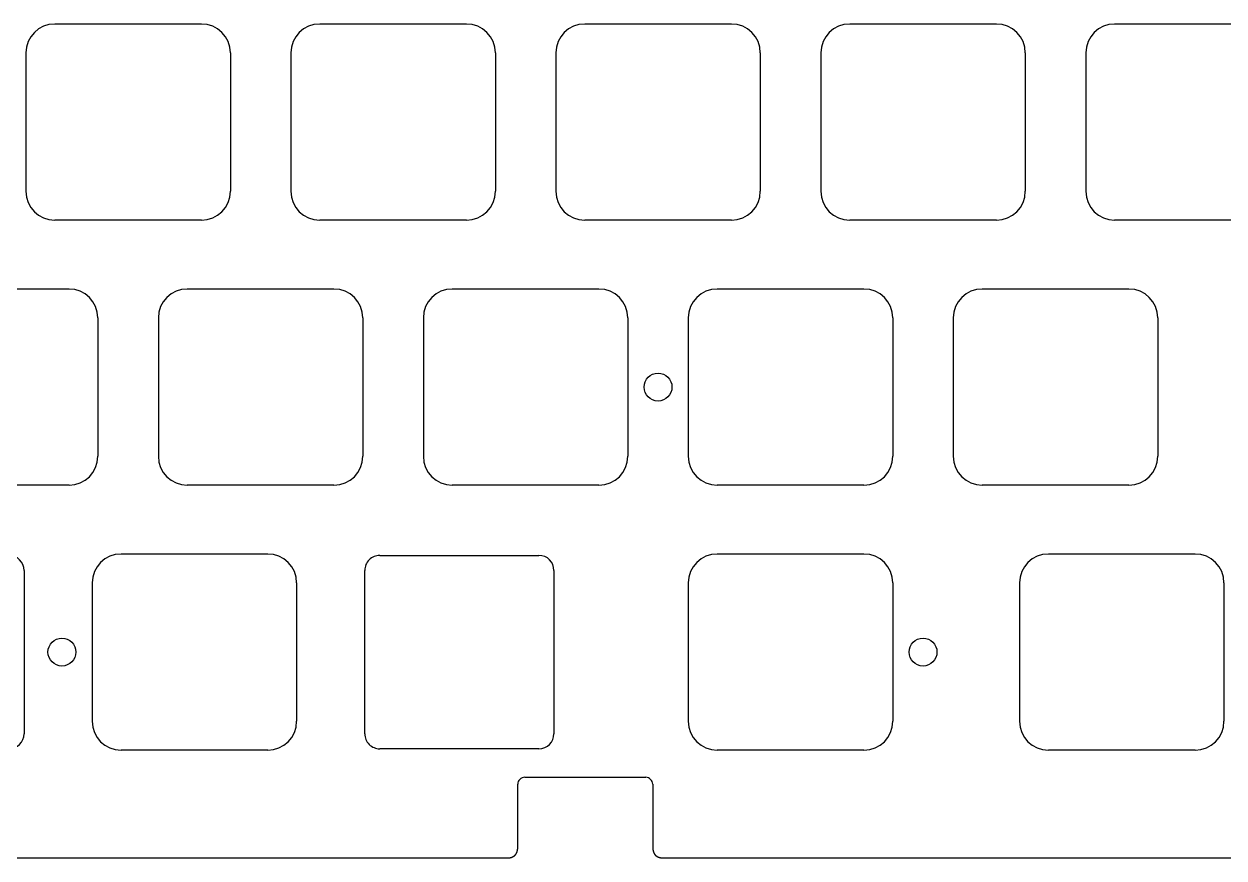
# Model space of a CAD drawing. Header units: millimetres. Extents: x -9 to 276, y -91 to 15.
# Drawn here: x 140.1 to 226.4, y -91 to -31 of the extents above; entities that cross this region are included whole.
import ezdxf

# ---------------------------------------------------------------- set-up
doc = ezdxf.new("R2010")
doc.units = ezdxf.units.MM
doc.layers.add('BLACK', color=7, linetype='CONTINUOUS')
doc.layers.add('Edge.Cuts', color=53, linetype='CONTINUOUS', true_color=0xc8a339)

msp = doc.modelspace()

# ---------------------------------------------------------------- linework, layer by layer
at = {"layer": 'BLACK', "linetype": 'Continuous'}
for p, q in [((157.675, -69.15), (147.124999, -69.15)), ((165.725, -69.25), (177.175, -69.25)), ((200.5375, -69.15), (189.987499, -69.15)), ((224.35, -69.15), (213.799999, -69.15)), ((140.15, -70.325), (140.15, -82.075)), ((164.65, -82.075), (164.65, -70.325)), ((178.25, -70.325), (178.25, -82.075)), ((145.05, -71.225), (145.05, -81.175001)), ((159.75, -71.225), (159.75, -81.175)), ((187.9125, -71.225), (187.9125, -81.175001)), ((202.6125, -71.225), (202.6125, -81.175)), ((211.725, -71.225), (211.725, -81.175001)), ((226.425, -71.225), (226.425, -81.175)), ((157.675, -83.25), (147.125, -83.25)), ((177.175, -83.15), (165.725, -83.15)), ((200.5375, -83.25), (189.9875, -83.25)), ((224.35, -83.25), (213.8, -83.25))]:
    msp.add_line(p, q, dxfattribs=at)
at = {"layer": 'BLACK'}
for centre in [(142.875, -76.2), (204.7875, -76.2)]:
    msp.add_circle(centre, 1, dxfattribs=at)
for centre, radius, start, end in [((139.075, -70.325), 1.075, 0, 90), ((147.125004, -71.225004), 2.075004, 90.00013806, 179.99988955), ((157.675, -71.225), 2.075, 0, 90), ((165.724999, -70.324999), 1.074999, 89.9999467, 180.0000533), ((177.175, -70.325), 1.075, 0, 90), ((189.987504, -71.225004), 2.075004, 90.00013806, 179.99988955), ((200.5375, -71.225), 2.075, 0, 90), ((213.800004, -71.225004), 2.075004, 90.00013806, 179.99988955), ((224.35, -71.225), 2.075, 0, 90), ((147.125002, -81.174998), 2.075002, 180.00008284, 269.99994478), ((157.675, -81.175), 2.075, 270, 0), ((189.987502, -81.174998), 2.075002, 180.00008284, 269.99994478), ((200.5375, -81.175), 2.075, 270, 0), ((213.800002, -81.174998), 2.075002, 180.00008284, 269.99994478), ((224.35, -81.175), 2.075, 270, 0), ((139.075, -82.075), 1.075, 270, 0), ((165.724999, -82.075001), 1.074999, 179.9999467, 270.0000533), ((177.175, -82.075), 1.075, 270, 0)]:
    msp.add_arc(centre, radius, start, end, dxfattribs=at)
at = {"layer": 'Edge.Cuts', "linetype": 'CONTINUOUS'}
for p, q in [((152.9125, -31.05), (142.3625, -31.05)), ((171.9625, -31.05), (161.4125, -31.05)), ((191.0125, -31.05), (180.4625, -31.05)), ((210.0625, -31.05), (199.5125, -31.05)), ((229.1125, -31.05), (218.5625, -31.05)), ((140.2875, -33.125), (140.2875, -43.075)), ((154.9875, -33.125), (154.9875, -43.075)), ((159.3375, -33.125), (159.3375, -43.075)), ((174.0375, -33.125), (174.0375, -43.075)), ((178.3875, -33.125), (178.3875, -43.075)), ((193.0875, -33.125), (193.0875, -43.075)), ((197.4375, -33.125), (197.4375, -43.075)), ((212.1375, -33.125), (212.1375, -43.075)), ((216.4875, -33.125), (216.4875, -43.075)), ((152.9125, -45.15), (142.3625, -45.15)), ((171.9625, -45.15), (161.4125, -45.15)), ((191.0125, -45.15), (180.4625, -45.15)), ((210.0625, -45.15), (199.5125, -45.15)), ((229.1125, -45.15), (218.5625, -45.15)), ((143.3875, -50.1), (132.8375, -50.1)), ((162.4375, -50.1), (151.8875, -50.1)), ((181.4875, -50.1), (170.9375, -50.1)), ((200.5375, -50.1), (189.9875, -50.1)), ((219.5875, -50.1), (209.0375, -50.1)), ((145.4625, -52.175), (145.4625, -62.125)), ((149.8125, -52.175), (149.8125, -62.125)), ((164.5125, -52.175), (164.5125, -62.125)), ((168.8625, -52.175), (168.8625, -62.125)), ((183.5625, -52.175), (183.5625, -62.125)), ((187.9125, -52.175), (187.9125, -62.125)), ((202.6125, -52.175), (202.6125, -62.125)), ((206.9625, -52.175), (206.9625, -62.125)), ((221.6625, -52.175), (221.6625, -62.125)), ((143.3875, -64.2), (132.8375, -64.2)), ((162.4375, -64.2), (151.8875, -64.2)), ((181.4875, -64.2), (170.9375, -64.2)), ((200.5375, -64.2), (189.9875, -64.2)), ((219.5875, -64.2), (209.0375, -64.2)), ((176.149852, -85.199997), (184.850852, -85.199997)), ((175.649852, -90.199997), (175.649852, -85.699997)), ((185.350852, -85.699997), (185.350852, -90.199997)), ((175.583726, -90.593873), (175.586547, -90.586777)), ((175.586547, -90.586777), (175.589312, -90.579603)), ((175.589312, -90.579603), (175.592021, -90.57235)), ((175.592021, -90.57235), (175.594675, -90.565018)), ((175.594675, -90.565018), (175.597272, -90.557606)), ((175.597272, -90.557606), (175.599813, -90.550113)), ((175.599813, -90.550113), (175.602297, -90.542538)), ((175.602297, -90.542538), (175.604724, -90.53488)), ((175.604724, -90.53488), (175.607094, -90.527139)), ((175.607094, -90.527139), (175.609405, -90.519313)), ((175.609405, -90.519313), (175.611658, -90.511402)), ((175.611658, -90.511402), (175.613853, -90.503405)), ((175.613853, -90.503405), (175.615988, -90.495321)), ((175.615988, -90.495321), (175.618064, -90.487148)), ((175.618064, -90.487148), (175.620079, -90.478887)), ((175.620079, -90.478887), (175.622034, -90.470536)), ((175.622034, -90.470536), (175.623928, -90.462094)), ((175.623928, -90.462094), (175.625761, -90.45356)), ((175.625761, -90.45356), (175.627531, -90.444934)), ((175.627531, -90.444934), (175.629239, -90.436214)), ((175.629239, -90.436214), (175.630884, -90.427399)), ((175.630884, -90.427399), (175.632465, -90.418489)), ((175.632465, -90.418489), (175.633982, -90.409482)), ((175.633982, -90.409482), (175.635434, -90.400377)), ((175.635434, -90.400377), (175.63682, -90.391174)), ((175.63682, -90.391174), (175.638141, -90.381872)), ((175.638141, -90.381872), (175.639395, -90.372469)), ((175.639395, -90.372469), (175.640581, -90.362964)), ((175.640581, -90.362964), (175.6417, -90.353356)), ((175.6417, -90.353356), (175.64275, -90.343645)), ((175.64275, -90.343645), (175.643731, -90.33383)), ((175.643731, -90.33383), (175.644642, -90.323908)), ((175.644642, -90.323908), (175.645482, -90.31388)), ((175.645482, -90.31388), (175.646251, -90.303744)), ((175.646251, -90.303744), (175.646948, -90.293499)), ((175.646948, -90.293499), (175.647571, -90.283144)), ((175.647571, -90.283144), (175.648122, -90.272678)), ((175.648122, -90.272678), (175.648598, -90.2621)), ((175.648598, -90.2621), (175.648998, -90.251408)), ((175.648998, -90.251408), (175.649323, -90.240603)), ((175.649323, -90.240603), (175.649571, -90.229682)), ((175.649571, -90.229682), (175.649742, -90.218644)), ((175.649742, -90.218644), (175.649834, -90.207489)), ((175.649834, -90.207489), (175.649852, -90.199997)), ((185.350852, -90.199997), (185.350862, -90.205644)), ((185.350862, -90.205644), (185.350892, -90.211271)), ((185.350892, -90.211271), (185.350942, -90.216858)), ((185.350942, -90.216858), (185.351011, -90.222425)), ((185.351011, -90.222425), (185.351101, -90.227953)), ((185.351101, -90.227953), (185.351209, -90.233461)), ((185.351209, -90.233461), (185.351338, -90.23893)), ((185.351338, -90.23893), (185.351485, -90.24438)), ((185.351485, -90.24438), (185.351652, -90.249791)), ((185.351652, -90.249791), (185.351838, -90.255183)), ((185.351838, -90.255183), (185.352043, -90.260537)), ((185.352043, -90.260537), (185.352267, -90.265871)), ((185.352267, -90.265871), (185.352509, -90.271168)), ((185.352509, -90.271168), (185.352771, -90.276446)), ((185.352771, -90.276446), (185.353051, -90.281686)), ((185.353051, -90.281686), (185.35335, -90.286907)), ((185.35335, -90.286907), (185.353667, -90.292092)), ((185.353667, -90.292092), (185.354003, -90.297257)), ((185.354003, -90.297257), (185.354356, -90.302386)), ((185.354356, -90.302386), (185.354728, -90.307497)), ((185.354728, -90.307497), (185.355118, -90.312571)), ((185.355118, -90.312571), (185.355526, -90.317627)), ((185.355526, -90.317627), (185.355952, -90.322647)), ((185.355952, -90.322647), (185.356396, -90.327648)), ((185.356396, -90.327648), (185.356857, -90.332615)), ((185.356857, -90.332615), (185.357337, -90.337563)), ((185.357337, -90.337563), (185.357833, -90.342476)), ((185.357833, -90.342476), (185.358347, -90.347371)), ((185.358347, -90.347371), (185.358878, -90.352232)), ((185.358878, -90.352232), (185.359427, -90.357074)), ((185.359427, -90.357074), (185.359993, -90.361882)), ((185.359993, -90.361882), (185.360576, -90.366673)), ((185.360576, -90.366673), (185.361175, -90.371429)), ((185.361175, -90.371429), (185.361793, -90.376168)), ((185.361793, -90.376168), (185.362426, -90.380874)), ((185.362426, -90.380874), (185.363077, -90.385562)), ((185.363077, -90.385562), (185.363744, -90.390217)), ((185.363744, -90.390217), (185.364428, -90.394854)), ((185.364428, -90.394854), (185.365128, -90.399459)), ((185.365128, -90.399459), (185.365846, -90.404047)), ((185.365846, -90.404047), (185.366578, -90.408602)), ((185.366578, -90.408602), (185.367329, -90.41314)), ((185.367329, -90.41314), (185.368094, -90.417647)), ((185.368094, -90.417647), (185.368876, -90.422136)), ((185.368876, -90.422136), (185.369674, -90.426593)), ((185.369674, -90.426593), (185.370489, -90.431034)), ((185.370489, -90.431034), (185.371318, -90.435444)), ((185.371318, -90.435444), (185.372165, -90.439836)), ((185.372165, -90.439836), (185.373026, -90.444198)), ((185.373026, -90.444198), (185.373904, -90.448543)), ((185.373904, -90.448543), (185.374796, -90.452858)), ((185.374796, -90.452858), (185.375706, -90.457157)), ((185.375706, -90.457157), (185.376629, -90.461425)), ((185.376629, -90.461425), (185.377569, -90.465676)), ((185.377569, -90.465676), (185.378524, -90.469899)), ((185.378524, -90.469899), (185.379495, -90.474104)), ((185.379495, -90.474104), (185.38048, -90.478281)), ((185.38048, -90.478281), (185.381482, -90.482441)), ((185.381482, -90.482441), (185.382497, -90.486572)), ((185.382497, -90.486572), (185.383529, -90.490687)), ((185.383529, -90.490687), (185.384574, -90.494774)), ((185.384574, -90.494774), (185.385636, -90.498844)), ((185.385636, -90.498844), (185.386712, -90.502886)), ((185.386712, -90.502886), (185.387803, -90.506913)), ((185.387803, -90.506913), (185.388908, -90.510911)), ((185.388908, -90.510911), (185.39003, -90.514894)), ((185.39003, -90.514894), (185.391164, -90.518849)), ((185.391164, -90.518849), (185.392315, -90.522788)), ((185.392315, -90.522788), (185.393478, -90.5267)), ((185.393478, -90.5267), (185.394658, -90.530597)), ((185.394658, -90.530597), (185.395851, -90.534467)), ((185.395851, -90.534467), (185.397059, -90.53832)), ((185.397059, -90.53832), (185.398281, -90.542148)), ((185.398281, -90.542148), (185.399518, -90.54596)), ((185.399518, -90.54596), (185.400769, -90.549747)), ((185.400769, -90.549747), (185.402035, -90.553517)), ((185.402035, -90.553517), (185.403313, -90.557262)), ((185.403313, -90.557262), (185.404608, -90.560992)), ((185.404608, -90.560992), (185.405914, -90.564696)), ((185.405914, -90.564696), (185.407237, -90.568385)), ((185.407237, -90.568385), (185.408572, -90.57205)), ((185.408572, -90.57205), (185.409923, -90.575698)), ((185.409923, -90.575698), (185.411286, -90.579323)), ((185.411286, -90.579323), (185.412664, -90.582931)), ((185.412664, -90.582931), (185.414055, -90.586516)), ((185.414055, -90.586516), (185.415461, -90.590086)), ((91.850147, -90.999997), (174.849852, -90.999997)), ((174.849852, -90.999997), (174.855499, -90.999987)), ((174.855499, -90.999987), (174.861126, -90.999957)), ((174.861126, -90.999957), (174.866713, -90.999907)), ((174.866713, -90.999907), (174.87228, -90.999838)), ((174.87228, -90.999838), (174.877808, -90.999748)), ((174.877808, -90.999748), (174.883316, -90.99964)), ((174.883316, -90.99964), (174.888785, -90.999511)), ((174.888785, -90.999511), (174.894235, -90.999364)), ((174.894235, -90.999364), (174.899646, -90.999197)), ((174.899646, -90.999197), (174.905038, -90.999011)), ((174.905038, -90.999011), (174.910392, -90.998806)), ((174.910392, -90.998806), (174.915726, -90.998582)), ((174.915726, -90.998582), (174.921023, -90.99834)), ((174.921023, -90.99834), (174.9263, -90.998078)), ((174.9263, -90.998078), (174.931541, -90.997798)), ((174.931541, -90.997798), (174.936762, -90.997499)), ((174.936762, -90.997499), (174.941947, -90.997182)), ((174.941947, -90.997182), (174.947112, -90.996846)), ((174.947112, -90.996846), (174.952241, -90.996493)), ((174.952241, -90.996493), (174.957352, -90.996121)), ((174.957352, -90.996121), (174.962426, -90.995731)), ((174.962426, -90.995731), (174.967482, -90.995323)), ((174.967482, -90.995323), (174.972502, -90.994897)), ((174.972502, -90.994897), (174.977503, -90.994453)), ((174.977503, -90.994453), (174.98247, -90.993992)), ((174.98247, -90.993992), (174.987418, -90.993512)), ((174.987418, -90.993512), (174.992331, -90.993016)), ((174.992331, -90.993016), (174.997226, -90.992502)), ((174.997226, -90.992502), (175.002086, -90.991971)), ((175.002086, -90.991971), (175.006929, -90.991422)), ((175.006929, -90.991422), (175.011737, -90.990856)), ((175.011737, -90.990856), (175.016527, -90.990273)), ((175.016527, -90.990273), (175.021284, -90.989674)), ((175.021284, -90.989674), (175.026023, -90.989056)), ((175.026023, -90.989056), (175.030729, -90.988423)), ((175.030729, -90.988423), (175.035417, -90.987772)), ((175.035417, -90.987772), (175.040072, -90.987105)), ((175.040072, -90.987105), (175.044709, -90.986421)), ((175.044709, -90.986421), (175.049314, -90.985721)), ((175.049314, -90.985721), (175.053902, -90.985003)), ((175.053902, -90.985003), (175.058457, -90.984271)), ((175.058457, -90.984271), (175.062995, -90.98352)), ((175.062995, -90.98352), (175.067501, -90.982755)), ((175.067501, -90.982755), (175.07199, -90.981973)), ((175.07199, -90.981973), (175.076448, -90.981175)), ((175.076448, -90.981175), (175.080889, -90.98036)), ((175.080889, -90.98036), (175.085298, -90.979531)), ((175.085298, -90.979531), (175.089691, -90.978684)), ((175.089691, -90.978684), (175.094053, -90.977823)), ((175.094053, -90.977823), (175.098398, -90.976945)), ((175.098398, -90.976945), (175.102713, -90.976053)), ((175.102713, -90.976053), (175.107011, -90.975143)), ((175.107011, -90.975143), (175.11128, -90.97422)), ((175.11128, -90.97422), (175.115531, -90.97328)), ((175.115531, -90.97328), (175.119753, -90.972325)), ((175.119753, -90.972325), (175.123959, -90.971354)), ((175.123959, -90.971354), (175.128136, -90.970369)), ((175.128136, -90.970369), (175.132296, -90.969367)), ((175.132296, -90.969367), (175.136427, -90.968352)), ((175.136427, -90.968352), (175.140542, -90.96732)), ((175.140542, -90.96732), (175.144628, -90.966275)), ((175.144628, -90.966275), (175.148699, -90.965213)), ((175.148699, -90.965213), (175.152741, -90.964137)), ((175.152741, -90.964137), (175.156767, -90.963046)), ((175.156767, -90.963046), (175.160766, -90.961941)), ((175.160766, -90.961941), (175.164748, -90.960819)), ((175.164748, -90.960819), (175.168703, -90.959685)), ((175.168703, -90.959685), (175.172643, -90.958534)), ((175.172643, -90.958534), (175.176555, -90.957371)), ((175.176555, -90.957371), (175.180451, -90.956191)), ((175.180451, -90.956191), (175.184321, -90.954998)), ((175.184321, -90.954998), (175.188175, -90.95379)), ((175.188175, -90.95379), (175.192003, -90.952568)), ((175.192003, -90.952568), (175.195815, -90.951331)), ((175.195815, -90.951331), (175.199601, -90.95008)), ((175.199601, -90.95008), (175.203372, -90.948814)), ((175.203372, -90.948814), (175.207117, -90.947536)), ((175.207117, -90.947536), (175.210847, -90.946241)), ((175.210847, -90.946241), (175.214551, -90.944934)), ((175.214551, -90.944934), (175.21824, -90.943612)), ((175.21824, -90.943612), (175.221904, -90.942277)), ((175.221904, -90.942277), (175.225553, -90.940926)), ((175.225553, -90.940926), (175.229177, -90.939563)), ((175.229177, -90.939563), (175.232786, -90.938185)), ((175.232786, -90.938185), (175.236371, -90.936794)), ((175.236371, -90.936794), (175.23994, -90.935387)), ((175.23994, -90.935387), (175.243486, -90.933969)), ((175.243486, -90.933969), (175.247017, -90.932535)), ((175.247017, -90.932535), (175.250524, -90.931089)), ((175.250524, -90.931089), (175.254016, -90.929628)), ((175.254016, -90.929628), (175.257485, -90.928154)), ((175.257485, -90.928154), (175.260939, -90.926665)), ((175.260939, -90.926665), (175.26437, -90.925165)), ((175.26437, -90.925165), (175.267786, -90.923648)), ((175.267786, -90.923648), (175.271179, -90.92212)), ((175.271179, -90.92212), (175.274558, -90.920577)), ((175.274558, -90.920577), (175.277915, -90.919022)), ((175.277915, -90.919022), (175.281256, -90.917452)), ((175.281256, -90.917452), (175.284576, -90.91587)), ((175.284576, -90.91587), (175.287881, -90.914273)), ((175.287881, -90.914273), (175.291165, -90.912664)), ((175.291165, -90.912664), (175.294433, -90.91104)), ((175.294433, -90.91104), (175.297681, -90.909404)), ((175.297681, -90.909404), (175.300914, -90.907753)), ((175.300914, -90.907753), (175.304126, -90.90609)), ((175.304126, -90.90609), (175.307323, -90.904412)), ((175.307323, -90.904412), (175.3105, -90.902723)), ((175.3105, -90.902723), (175.313662, -90.901019)), ((175.313662, -90.901019), (175.316804, -90.899302)), ((175.316804, -90.899302), (175.319931, -90.897571)), ((175.319931, -90.897571), (175.323038, -90.895829)), ((175.323038, -90.895829), (175.326131, -90.894071)), ((175.326131, -90.894071), (175.329204, -90.892302)), ((175.329204, -90.892302), (175.332263, -90.890518)), ((175.332263, -90.890518), (175.335302, -90.888722)), ((175.335302, -90.888722), (175.338327, -90.886911)), ((175.338327, -90.886911), (175.341332, -90.885088)), ((175.341332, -90.885088), (175.344324, -90.883251)), ((175.344324, -90.883251), (175.347296, -90.881402)), ((175.347296, -90.881402), (175.350254, -90.879538)), ((175.350254, -90.879538), (175.353194, -90.877662)), ((175.353194, -90.877662), (175.356119, -90.875772)), ((175.356119, -90.875772), (175.359026, -90.87387)), ((175.359026, -90.87387), (175.361918, -90.871953)), ((175.361918, -90.871953), (175.364793, -90.870024)), ((175.364793, -90.870024), (175.367653, -90.86808)), ((175.367653, -90.86808), (175.370496, -90.866125)), ((175.370496, -90.866125), (175.373324, -90.864155)), ((175.373324, -90.864155), (175.376135, -90.862172)), ((175.376135, -90.862172), (175.378931, -90.860176)), ((175.378931, -90.860176), (175.381711, -90.858167)), ((175.381711, -90.858167), (175.384476, -90.856143)), ((175.384476, -90.856143), (175.387224, -90.854107)), ((175.387224, -90.854107), (175.389958, -90.852057)), ((175.389958, -90.852057), (175.392675, -90.849995)), ((175.392675, -90.849995), (175.395378, -90.847918)), ((175.395378, -90.847918), (175.398065, -90.845828)), ((175.398065, -90.845828), (175.400737, -90.843724)), ((175.400737, -90.843724), (175.403393, -90.841608)), ((175.403393, -90.841608), (175.406035, -90.839477)), ((175.406035, -90.839477), (175.408661, -90.837333)), ((175.408661, -90.837333), (175.411273, -90.835175)), ((175.411273, -90.835175), (175.413869, -90.833005)), ((175.413869, -90.833005), (175.416451, -90.83082)), ((175.416451, -90.83082), (175.419018, -90.828622)), ((175.419018, -90.828622), (175.42157, -90.826409)), ((175.42157, -90.826409), (175.424107, -90.824184)), ((175.424107, -90.824184), (175.426629, -90.821944)), ((175.426629, -90.821944), (175.429137, -90.819691)), ((175.429137, -90.819691), (175.43163, -90.817424)), ((175.43163, -90.817424), (175.434109, -90.815143)), ((175.434109, -90.815143), (175.436573, -90.812849)), ((175.436573, -90.812849), (175.439023, -90.81054)), ((175.439023, -90.81054), (175.441459, -90.808218)), ((175.441459, -90.808218), (175.44388, -90.805881)), ((175.44388, -90.805881), (175.446286, -90.803531)), ((175.446286, -90.803531), (175.448679, -90.801166)), ((175.448679, -90.801166), (175.451057, -90.798788)), ((175.451057, -90.798788), (175.455772, -90.793988)), ((175.455772, -90.793988), (175.460429, -90.789132)), ((175.460429, -90.789132), (175.465031, -90.784218)), ((175.465031, -90.784218), (175.469577, -90.779247)), ((175.469577, -90.779247), (175.474068, -90.774218)), ((175.474068, -90.774218), (175.478504, -90.769131)), ((175.478504, -90.769131), (175.482884, -90.763985)), ((175.482884, -90.763985), (175.48721, -90.75878)), ((175.48721, -90.75878), (175.491482, -90.753515)), ((175.491482, -90.753515), (175.495699, -90.748189)), ((175.495699, -90.748189), (175.499862, -90.742804)), ((175.499862, -90.742804), (175.503971, -90.737357)), ((175.503971, -90.737357), (175.508027, -90.731848)), ((175.508027, -90.731848), (175.512029, -90.726278)), ((175.512029, -90.726278), (175.515977, -90.720644)), ((175.515977, -90.720644), (175.519872, -90.714948)), ((175.519872, -90.714948), (175.523713, -90.709188)), ((175.523713, -90.709188), (175.527502, -90.703363)), ((175.527502, -90.703363), (175.531237, -90.697473)), ((175.531237, -90.697473), (175.534918, -90.691518)), ((175.534918, -90.691518), (175.538547, -90.685497)), ((175.538547, -90.685497), (175.542122, -90.679409)), ((175.542122, -90.679409), (175.545644, -90.673253)), ((175.545644, -90.673253), (175.549113, -90.667029)), ((175.549113, -90.667029), (175.552529, -90.660737)), ((175.552529, -90.660737), (175.555891, -90.654375)), ((175.555891, -90.654375), (175.559199, -90.647943)), ((175.559199, -90.647943), (175.562454, -90.64144)), ((175.562454, -90.64144), (175.565656, -90.634865)), ((175.565656, -90.634865), (175.568803, -90.628218)), ((175.568803, -90.628218), (175.571897, -90.621498)), ((175.571897, -90.621498), (175.574936, -90.614705)), ((175.574936, -90.614705), (175.577921, -90.607836)), ((175.577921, -90.607836), (175.580851, -90.600893)), ((175.580851, -90.600893), (175.583726, -90.593873)), ((185.415461, -90.590086), (185.41688, -90.593632)), ((185.41688, -90.593632), (185.418314, -90.597162)), ((185.418314, -90.597162), (185.41976, -90.600669)), ((185.41976, -90.600669), (185.421221, -90.604161)), ((185.421221, -90.604161), (185.422695, -90.60763)), ((185.422695, -90.60763), (185.424184, -90.611084)), ((185.424184, -90.611084), (185.425684, -90.614515)), ((185.425684, -90.614515), (185.4272, -90.617931)), ((185.4272, -90.617931), (185.428728, -90.621325)), ((185.428728, -90.621325), (185.430272, -90.624703)), ((185.430272, -90.624703), (185.431827, -90.62806)), ((185.431827, -90.62806), (185.433397, -90.631402)), ((185.433397, -90.631402), (185.434979, -90.634721)), ((185.434979, -90.634721), (185.436576, -90.638026)), ((185.436576, -90.638026), (185.438185, -90.64131)), ((185.438185, -90.64131), (185.439809, -90.644579)), ((185.439809, -90.644579), (185.441445, -90.647826)), ((185.441445, -90.647826), (185.443096, -90.651059)), ((185.443096, -90.651059), (185.444759, -90.654271)), ((185.444759, -90.654271), (185.446437, -90.657468)), ((185.446437, -90.657468), (185.448126, -90.660645)), ((185.448126, -90.660645), (185.44983, -90.663807)), ((185.44983, -90.663807), (185.451547, -90.666949)), ((185.451547, -90.666949), (185.453277, -90.670076)), ((185.453277, -90.670076), (185.45502, -90.673184)), ((185.45502, -90.673184), (185.456778, -90.676276)), ((185.456778, -90.676276), (185.458547, -90.679349)), ((185.458547, -90.679349), (185.460331, -90.682408)), ((185.460331, -90.682408), (185.462127, -90.685447)), ((185.462127, -90.685447), (185.463938, -90.688472)), ((185.463938, -90.688472), (185.465761, -90.691478)), ((185.465761, -90.691478), (185.467598, -90.694469)), ((185.467598, -90.694469), (185.469447, -90.697441)), ((185.469447, -90.697441), (185.471311, -90.700399)), ((185.471311, -90.700399), (185.473187, -90.703339)), ((185.473187, -90.703339), (185.475077, -90.706264)), ((185.475077, -90.706264), (185.476979, -90.709171)), ((185.476979, -90.709171), (185.478896, -90.712063)), ((185.478896, -90.712063), (185.480825, -90.714938)), ((185.480825, -90.714938), (185.482769, -90.717798)), ((185.482769, -90.717798), (185.484724, -90.720641)), ((185.484724, -90.720641), (185.486694, -90.723469)), ((185.486694, -90.723469), (185.488677, -90.72628)), ((185.488677, -90.72628), (185.490673, -90.729076)), ((185.490673, -90.729076), (185.492682, -90.731856)), ((185.492682, -90.731856), (185.494706, -90.734621)), ((185.494706, -90.734621), (185.496741, -90.737369)), ((185.496741, -90.737369), (185.498792, -90.740103)), ((185.498792, -90.740103), (185.500854, -90.74282)), ((185.500854, -90.74282), (185.502931, -90.745523)), ((185.502931, -90.745523), (185.505021, -90.74821)), ((185.505021, -90.74821), (185.507125, -90.750882)), ((185.507125, -90.750882), (185.509241, -90.753539)), ((185.509241, -90.753539), (185.511372, -90.756181)), ((185.511372, -90.756181), (185.513516, -90.758807)), ((185.513516, -90.758807), (185.515673, -90.761418)), ((185.515673, -90.761418), (185.517844, -90.764015)), ((185.517844, -90.764015), (185.520029, -90.766596)), ((185.520029, -90.766596), (185.522227, -90.769163)), ((185.522227, -90.769163), (185.52444, -90.771715)), ((185.52444, -90.771715), (185.526665, -90.774252)), ((185.526665, -90.774252), (185.528905, -90.776775)), ((185.528905, -90.776775), (185.531158, -90.779282)), ((185.531158, -90.779282), (185.533425, -90.781776)), ((185.533425, -90.781776), (185.535705, -90.784254)), ((185.535705, -90.784254), (185.538, -90.786719)), ((185.538, -90.786719), (185.540309, -90.789168)), ((185.540309, -90.789168), (185.542631, -90.791604)), ((185.542631, -90.791604), (185.544968, -90.794025)), ((185.544968, -90.794025), (185.547318, -90.796432)), ((185.547318, -90.796432), (185.549682, -90.798824)), ((185.549682, -90.798824), (185.552061, -90.801203)), ((185.552061, -90.801203), (185.556861, -90.805917)), ((185.556861, -90.805917), (185.561717, -90.810575)), ((185.561717, -90.810575), (185.56663, -90.815176)), ((185.56663, -90.815176), (185.571601, -90.819723)), ((185.571601, -90.819723), (185.57663, -90.824213)), ((185.57663, -90.824213), (185.581718, -90.828649)), ((185.581718, -90.828649), (185.586864, -90.83303)), ((185.586864, -90.83303), (185.592069, -90.837356)), ((185.592069, -90.837356), (185.597334, -90.841627)), ((185.597334, -90.841627), (185.602659, -90.845844)), ((185.602659, -90.845844), (185.608045, -90.850007)), ((185.608045, -90.850007), (185.613492, -90.854117)), ((185.613492, -90.854117), (185.619001, -90.858172)), ((185.619001, -90.858172), (185.624571, -90.862174)), ((185.624571, -90.862174), (185.630204, -90.866122)), ((185.630204, -90.866122), (185.635901, -90.870017)), ((185.635901, -90.870017), (185.641661, -90.873859)), ((185.641661, -90.873859), (185.647486, -90.877647)), ((185.647486, -90.877647), (185.653375, -90.881382)), ((185.653375, -90.881382), (185.659331, -90.885063)), ((185.659331, -90.885063), (185.665352, -90.888692)), ((185.665352, -90.888692), (185.67144, -90.892267)), ((185.67144, -90.892267), (185.677596, -90.895789)), ((185.677596, -90.895789), (185.68382, -90.899258)), ((185.68382, -90.899258), (185.690112, -90.902674)), ((185.690112, -90.902674), (185.696474, -90.906036)), ((185.696474, -90.906036), (185.702906, -90.909345)), ((185.702906, -90.909345), (185.709409, -90.9126)), ((185.709409, -90.9126), (185.715984, -90.915801)), ((185.715984, -90.915801), (185.722631, -90.918948)), ((185.722631, -90.918948), (185.72935, -90.922042)), ((185.72935, -90.922042), (185.736144, -90.925081)), ((185.736144, -90.925081), (185.743012, -90.928066)), ((185.743012, -90.928066), (185.749956, -90.930996)), ((185.749956, -90.930996), (185.756976, -90.933871)), ((185.756976, -90.933871), (185.764072, -90.936692)), ((185.764072, -90.936692), (185.771246, -90.939457)), ((185.771246, -90.939457), (185.778499, -90.942166)), ((185.778499, -90.942166), (185.785831, -90.94482)), ((185.785831, -90.94482), (185.793243, -90.947417)), ((185.793243, -90.947417), (185.800736, -90.949958)), ((185.800736, -90.949958), (185.808311, -90.952443)), ((185.808311, -90.952443), (185.815969, -90.954869)), ((185.815969, -90.954869), (185.82371, -90.957239)), ((185.82371, -90.957239), (185.831536, -90.95955)), ((185.831536, -90.95955), (185.839447, -90.961803)), ((185.839447, -90.961803), (185.847444, -90.963998)), ((185.847444, -90.963998), (185.855528, -90.966133)), ((185.855528, -90.966133), (185.8637, -90.968209)), ((185.8637, -90.968209), (185.871962, -90.970224)), ((185.871962, -90.970224), (185.880313, -90.972179)), ((185.880313, -90.972179), (185.888755, -90.974073)), ((185.888755, -90.974073), (185.897289, -90.975906)), ((185.897289, -90.975906), (185.905915, -90.977676)), ((185.905915, -90.977676), (185.914635, -90.979384)), ((185.914635, -90.979384), (185.92345, -90.981029)), ((185.92345, -90.981029), (185.93236, -90.98261)), ((185.93236, -90.98261), (185.941367, -90.984127)), ((185.941367, -90.984127), (185.950471, -90.985579)), ((185.950471, -90.985579), (185.959674, -90.986965)), ((185.959674, -90.986965), (185.968977, -90.988286)), ((185.968977, -90.988286), (185.97838, -90.98954)), ((185.97838, -90.98954), (185.987885, -90.990726)), ((185.987885, -90.990726), (185.997492, -90.991845)), ((185.997492, -90.991845), (186.007204, -90.992895)), ((186.007204, -90.992895), (186.017019, -90.993876)), ((186.017019, -90.993876), (186.026941, -90.994787)), ((186.026941, -90.994787), (186.036969, -90.995627)), ((186.036969, -90.995627), (186.047105, -90.996396)), ((186.047105, -90.996396), (186.05735, -90.997093)), ((186.05735, -90.997093), (186.067705, -90.997716)), ((186.067705, -90.997716), (186.078171, -90.998267)), ((186.078171, -90.998267), (186.088749, -90.998743)), ((186.088749, -90.998743), (186.099441, -90.999143)), ((186.099441, -90.999143), (186.110246, -90.999468)), ((186.110246, -90.999468), (186.121167, -90.999716)), ((186.121167, -90.999716), (186.132205, -90.999887)), ((186.132205, -90.999887), (186.14336, -90.999979)), ((186.14336, -90.999979), (186.150852, -90.999997)), ((186.150852, -90.999997), (269.150556, -90.999997))]:
    msp.add_line(p, q, dxfattribs=at)
at = {"layer": 'Edge.Cuts'}
msp.add_circle((185.7375, -57.15), 1, dxfattribs=at)
for centre, radius, start, end in [((142.3625, -33.125), 2.075, 90, 180), ((152.9125, -33.125), 2.075, 0, 90), ((161.4125, -33.125), 2.075, 90, 180), ((171.9625, -33.125), 2.075, 0, 90), ((180.4625, -33.125), 2.075, 90, 180), ((191.0125, -33.125), 2.075, 0, 90), ((199.5125, -33.125), 2.075, 90, 180), ((210.0625, -33.125), 2.075, 0, 90), ((218.5625, -33.125), 2.075, 90, 180), ((142.3625, -43.075), 2.075, -180, -90), ((152.9125, -43.075), 2.075, -90, 0), ((161.4125, -43.075), 2.075, -180, -90), ((171.9625, -43.075), 2.075, -90, 0), ((180.4625, -43.075), 2.075, -180, -90), ((191.0125, -43.075), 2.075, -90, 0), ((199.5125, -43.075), 2.075, -180, -90), ((210.0625, -43.075), 2.075, -90, 0), ((218.5625, -43.075), 2.075, -180, -90), ((143.3875, -52.175), 2.075, 0, 90), ((151.8875, -52.175), 2.075, 90, 180), ((162.4375, -52.175), 2.075, 0, 90), ((170.9375, -52.175), 2.075, 90, 180), ((181.4875, -52.175), 2.075, 0, 90), ((189.9875, -52.175), 2.075, 90, 180), ((200.5375, -52.175), 2.075, 0, 90), ((209.0375, -52.175), 2.075, 90, 180), ((219.5875, -52.175), 2.075, 0, 90), ((143.3875, -62.125), 2.075, -90, 0), ((151.8875, -62.125), 2.075, -180, -90), ((162.4375, -62.125), 2.075, -90, 0), ((170.9375, -62.125), 2.075, -180, -90), ((181.4875, -62.125), 2.075, -90, 0), ((189.9875, -62.125), 2.075, -180, -90), ((200.5375, -62.125), 2.075, -90, 0), ((209.0375, -62.125), 2.075, -180, -90), ((219.5875, -62.125), 2.075, -90, 0), ((176.149779, -85.699985), 0.499927, -270.00836538, -179.9986247), ((184.850879, -85.699985), 0.499988, -0.00137517, 90.00309405)]:
    msp.add_arc(centre, radius, start, end, dxfattribs=at)

doc.saveas('drawing.dxf')
